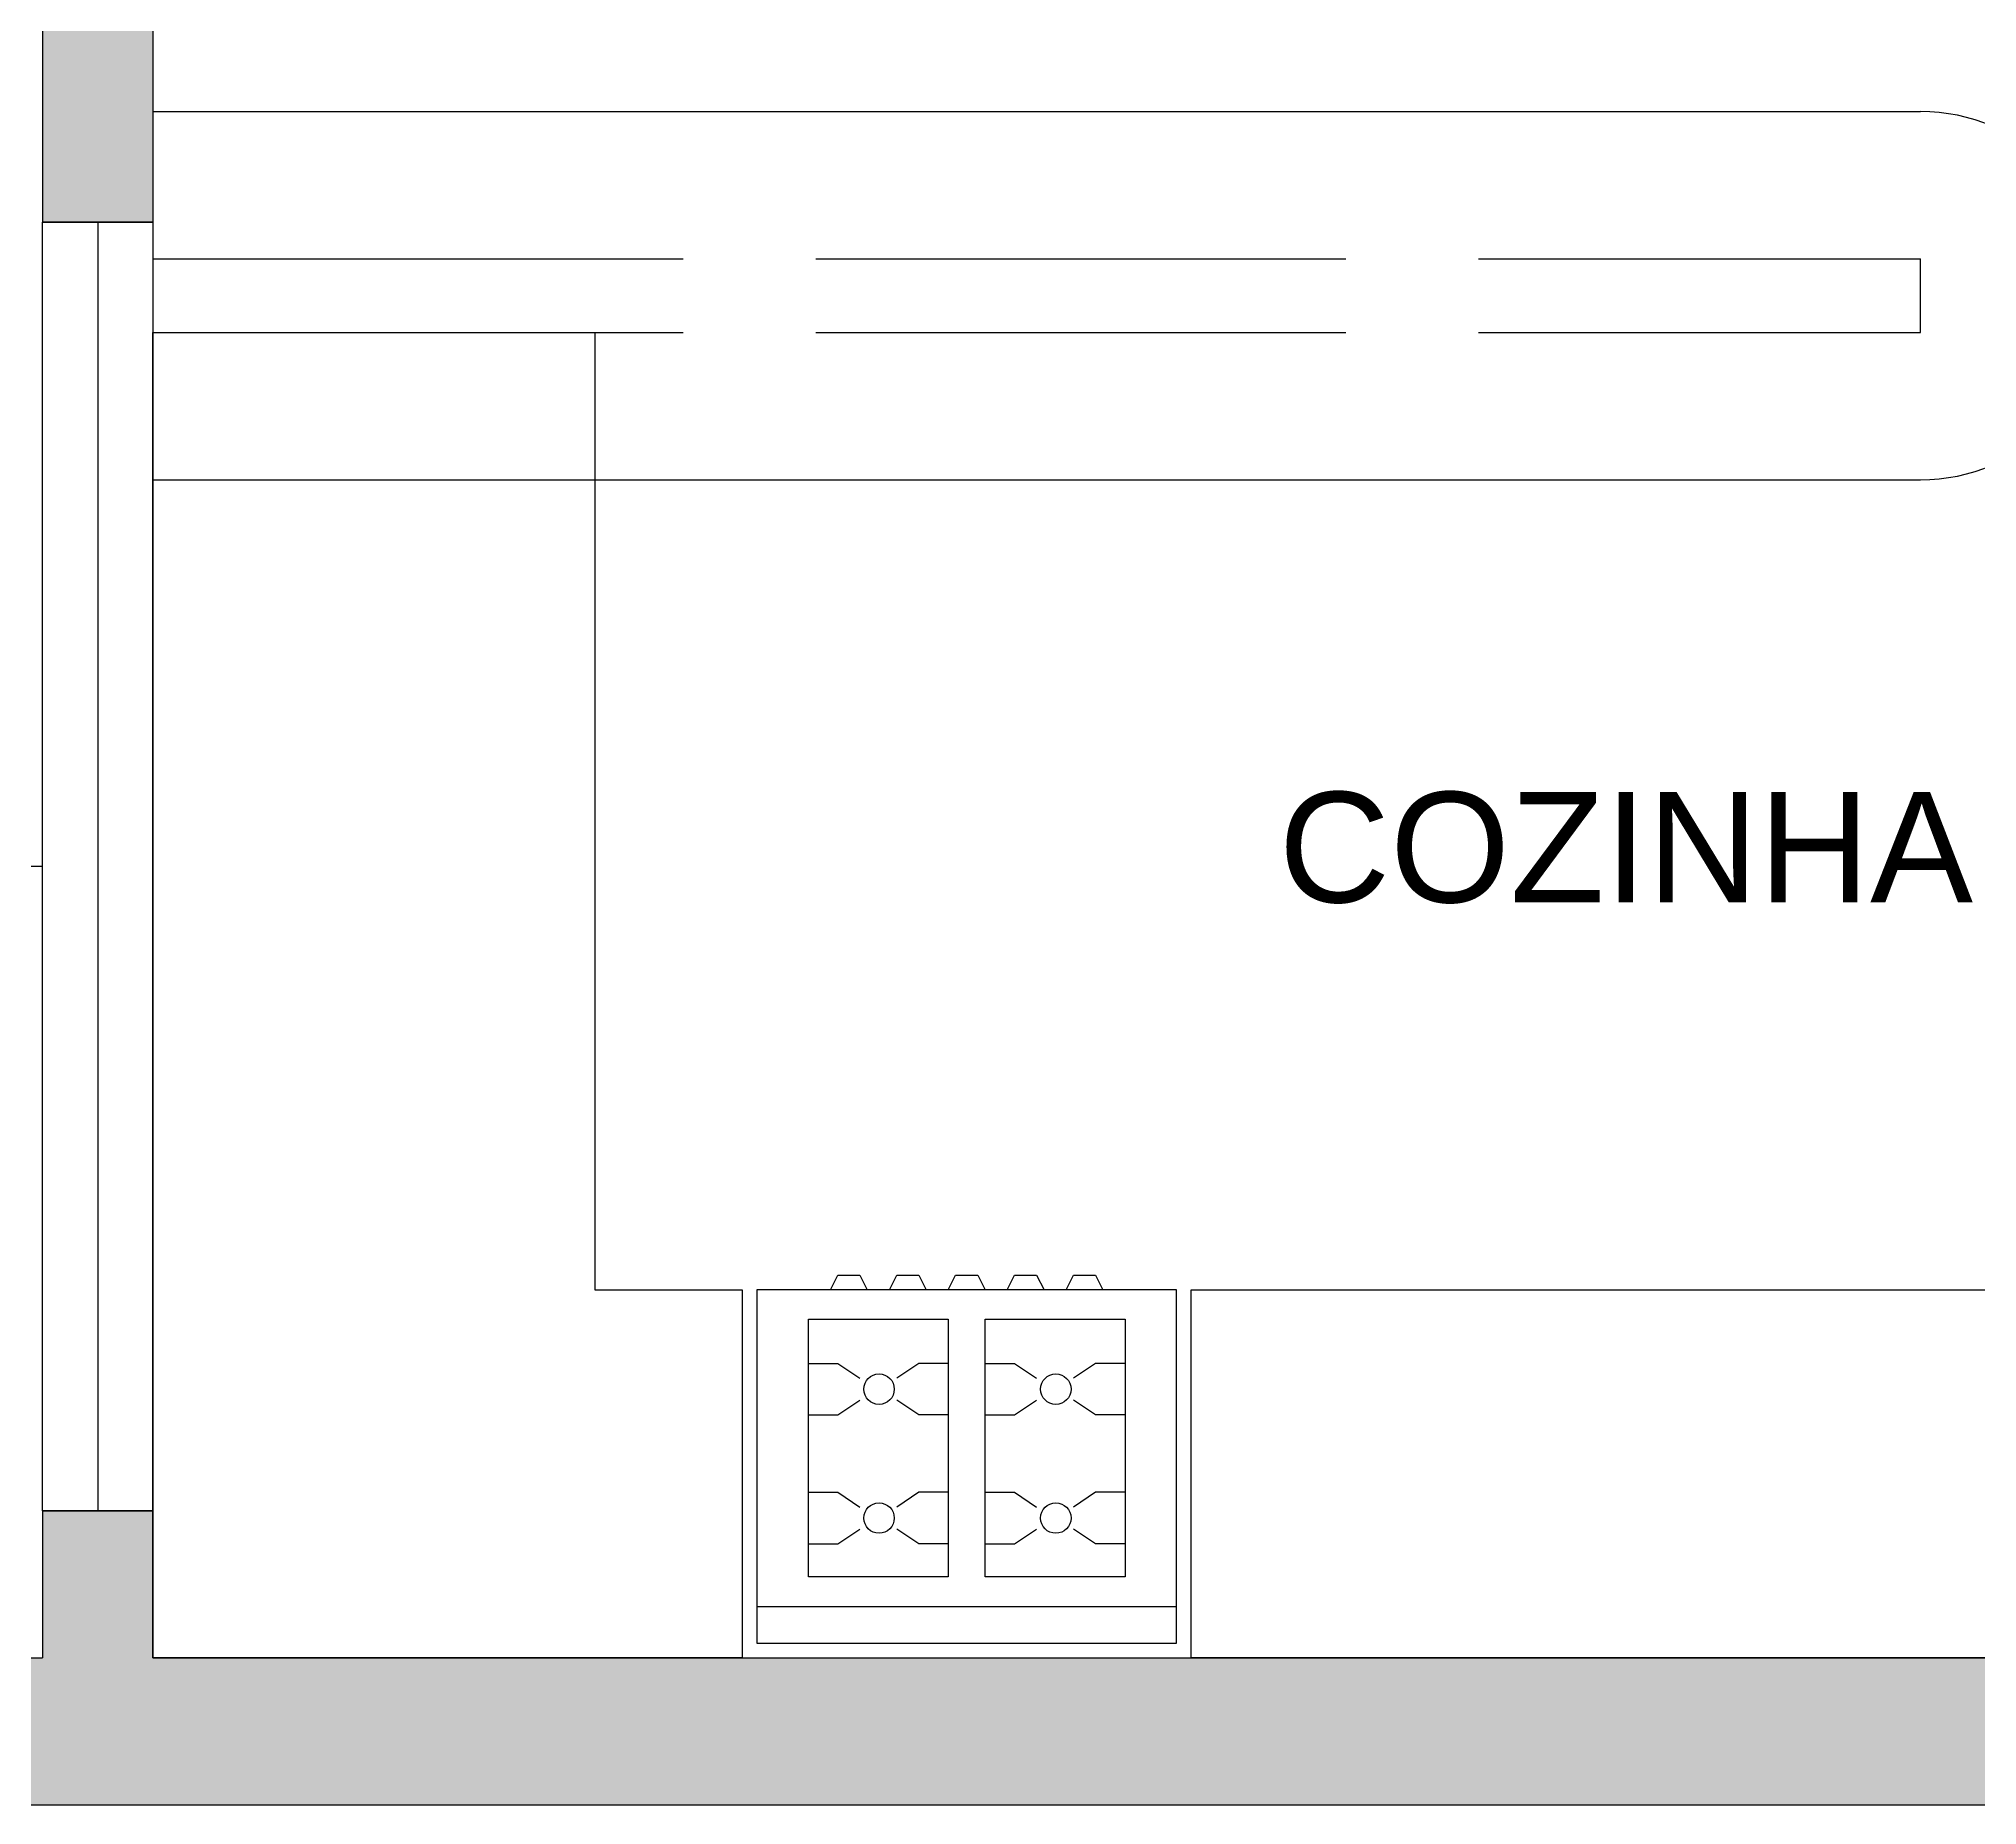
# Model space of a CAD drawing. Header units: millimetres. Extents: x -656 to 1500, y 0 to 1085.
# Drawn here: x 184.5 to 447.7, y 0 to 239.9 of the extents above; entities that cross this region are included whole.
import ezdxf

# ---------------------------------------------------------------- set-up
doc = ezdxf.new("R2010")
doc.units = ezdxf.units.MM
doc.linetypes.add('ACAD_ISO02W100', pattern=[15, 12, -3])
for name, color, linetype, lineweight, true_color in [('1 - paredes', 7, 'Continuous', 25, 0x000000), ('2 - portas e janelas', 1, 'Continuous', 25, 0xff0000), ('4 - layouts dos objetos', 83, 'Continuous', 25, 0x63c85c), ('6 - legendas', 7, 'Continuous', 25, 0x000000)]:
    doc.layers.add(name, color=color, linetype=linetype, lineweight=lineweight, true_color=true_color)
doc.styles.add('textstyle5', font='')
doc.styles.get('textstyle5').set_extended_font_data('Arial')

msp = doc.modelspace()

# ---------------------------------------------------------------- hatches: boundary and pattern name
at = {"layer": '1 - paredes', "true_color": 0xa0a0a4}
for points in [[(200, 215), (185, 215), (185, 265), (200, 265)], [(985, 20), (985, 45), (1000, 45), (1000, 20), (1500, 20), (1500, 0), (0, 0), (0, 20), (185, 20), (185, 40), (200, 40), (200, 20), (550, 20), (550, 100), (565, 100), (565, 20)]]:
    msp.add_hatch(color=252, dxfattribs=at).paths.add_polyline_path(points)

# ---------------------------------------------------------------- linework, layer by layer
at = {"layer": '1 - paredes'}
for p, q in [((185, 265), (185, 215)), ((200, 265), (200, 215)), ((200, 215), (185, 215)), ((185, 127.5), (20, 127.5)), ((200, 40), (185, 40)), ((185, 40), (185, 20)), ((200, 40), (200, 20)), ((0, 20), (185, 20)), ((200, 20), (550, 20)), ((1500, 0), (0, 0))]:
    msp.add_line(p, q, dxfattribs=at)
at = {"layer": '2 - portas e janelas', "color": 5, "true_color": 0x0000ff}
for p, q in [((185, 40), (185, 215)), ((185, 215), (200, 215)), ((192.5, 215), (192.5, 40)), ((200, 215), (200, 40)), ((185, 40), (200, 40))]:
    msp.add_line(p, q, dxfattribs=at)
at = {"layer": '4 - layouts dos objetos'}
for p, q in [((200, 230), (440, 230)), ((200, 200), (260, 200)), ((200, 20), (200, 200)), ((260, 200), (260, 70)), ((200, 180), (440, 180)), ((292, 70), (293, 72)), ((293, 72), (296, 72)), ((296, 72), (297, 70)), ((300, 70), (301, 72)), ((301, 72), (304, 72)), ((304, 72), (305, 70)), ((308, 70), (309, 72)), ((309, 72), (312, 72)), ((312, 72), (313, 70)), ((316, 70), (317, 72)), ((317, 72), (320, 72)), ((320, 72), (321, 70)), ((324, 70), (325, 72)), ((325, 72), (328, 72)), ((328, 72), (329, 70)), ((260, 70), (280, 70)), ((280, 70), (280, 20)), ((339, 70), (282, 70)), ((282, 70), (282, 22)), ((339, 22), (339, 70)), ((341, 20), (341, 70)), ((341, 70), (490, 70)), ((289, 66), (308, 66)), ((289, 31), (289, 66)), ((308, 66), (308, 31)), ((313, 66), (332, 66)), ((313, 31), (313, 66)), ((332, 66), (332, 31)), ((289, 60), (293, 60)), ((293, 60), (296, 58)), ((304, 60), (301, 58)), ((308, 60), (304, 60)), ((313, 60), (317, 60)), ((317, 60), (320, 58)), ((328, 60), (325, 58)), ((332, 60), (328, 60)), ((289, 53), (293, 53)), ((293, 53), (296, 55)), ((304, 53), (301, 55)), ((308, 53), (304, 53)), ((313, 53), (317, 53)), ((317, 53), (320, 55)), ((328, 53), (325, 55)), ((332, 53), (328, 53)), ((289, 42.5), (293, 42.5)), ((293, 42.5), (296, 40.5)), ((304, 42.5), (301, 40.5)), ((308, 42.5), (304, 42.5)), ((313, 42.5), (317, 42.5)), ((317, 42.5), (320, 40.5)), ((328, 42.5), (325, 40.5)), ((332, 42.5), (328, 42.5)), ((293, 35.5), (296, 37.5)), ((304, 35.5), (301, 37.5)), ((317, 35.5), (320, 37.5)), ((328, 35.5), (325, 37.5)), ((289, 35.5), (293, 35.5)), ((308, 35.5), (304, 35.5)), ((313, 35.5), (317, 35.5)), ((332, 35.5), (328, 35.5)), ((308, 31), (289, 31)), ((332, 31), (313, 31)), ((282, 27), (339, 27)), ((282, 22), (339, 22)), ((280, 20), (200, 20)), ((490, 20), (341, 20))]:
    msp.add_line(p, q, dxfattribs=at)
at = {"layer": '4 - layouts dos objetos', "linetype": 'ACAD_ISO02W100', "ltscale": 6}
for p, q in [((200, 210), (440, 210)), ((440, 200), (440, 210)), ((200, 200), (440, 200))]:
    msp.add_line(p, q, dxfattribs=at)
at = {"layer": '4 - layouts dos objetos'}
for centre in [(298.6, 56.5), (322.6, 56.5), (298.6, 39), (322.6, 39)]:
    msp.add_circle(centre, 2.07, dxfattribs=at)
msp.add_arc((440, 205), 25, 270, 90, dxfattribs=at)

# ---------------------------------------------------------------- texts
at = {"layer": '6 - legendas', "insert": (400, 130), "char_height": 1, "attachment_point": 5, "style": 'textstyle5'}
msp.add_mtext('\\H15;COZINHA', dxfattribs=at)

doc.saveas('drawing.dxf')
